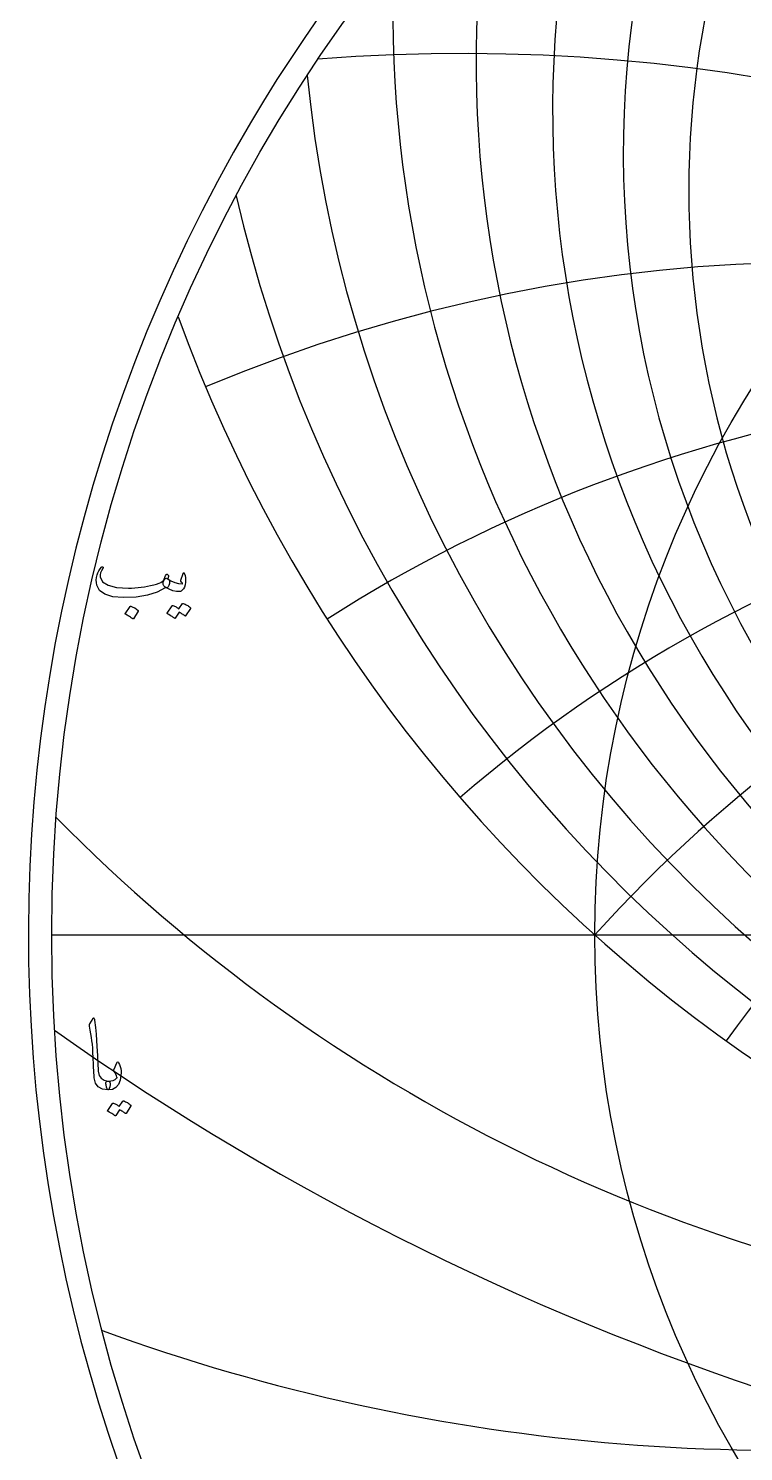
# Model space of a CAD drawing. Header units: millimetres. Extents: x -80 to 80, y -80 to 82.
# Drawn here: x -80.4 to -44.3, y -26 to 45.7 of the extents above; entities that cross this region are included whole.
import ezdxf

# ---------------------------------------------------------------- set-up
doc = ezdxf.new("R2010")
doc.units = ezdxf.units.MM
for name, color, linetype in [('CUT_OUTER', 1, 'Continuous'), ('ENGRAVE', 7, 'Continuous'), ('ENGRAVE_FINE', 8, 'Continuous'), ('TEXT', 5, 'Continuous')]:
    doc.layers.add(name, color=color, linetype=linetype)

msp = doc.modelspace()

# ---------------------------------------------------------------- linework, layer by layer
at = {"layer": 'CUT_OUTER'}
for centre, radius, start, end in [((-0.0002, -0.0002), 80.3699, 149.413866, 87.803582), ((-0.0008, 0.0008), 80.3689, 92.195702, 149.41427)]:
    msp.add_arc(centre, radius, start, end, dxfattribs=at)
at = {"layer": 'ENGRAVE'}
msp.add_lwpolyline([(-79.2, 0), (79.2, 0)], dxfattribs=at)
for radius in [79.2, 51.8435]:
    msp.add_circle((0, 0), radius, dxfattribs=at)
for centre, radius, start, end in [((0, 41.5186), 53.9652, 158.578774, 21.421226), ((0, 57.578), 77.4789, 199.959035, 340.040965), ((0, -46.6801), 69.7623, 42, 138), ((0, -46.6801), 69.7623, 42, 138), ((-17.7334, 66.1818), 85.9201, 224.535726, 263.111304), ((-42.5308, 73.6655), 99.6154, 249.96829, 280.828753)]:
    msp.add_arc(centre, radius, start, end, dxfattribs=at)
at = {"layer": 'ENGRAVE_FINE'}
for centre, radius, start, end in [((0, 37.4961), 47.1047, 131.44749, 48.55251), ((0, 39.3879), 50.4076, 146.69677, 33.30323), ((-83.1395, -46.6801), 108.5308, 15.907198, 74.457561), ((-83.1395, -46.6801), 108.5308, 15.907198, 74.457561), ((0, 43.9286), 57.82, 168.649585, 11.350415), ((0, 46.6677), 62.0244, 177.547342, 2.452658), ((-58.5375, -46.6801), 91.0682, 20.296793, 94.565762), ((-58.5375, -46.6801), 91.0682, 20.296793, 94.565762), ((0, 49.7987), 66.6437, 185.608142, 354.391858), ((0, 53.4012), 71.76, 193.034463, 346.965537), ((-40.2773, -46.6801), 80.5545, 24.992282, 112.762358), ((-40.2773, -46.6801), 80.5545, 24.992282, 112.762358), ((-25.3914, -46.6801), 74.2395, 30.089288, 122.535602), ((-25.3914, -46.6801), 74.2395, 30.089288, 122.535602), ((-12.301, -46.6801), 70.8385, 35.707517, 130.834526), ((-12.301, -46.6801), 70.8385, 35.707517, 130.834526), ((12.301, -46.6801), 70.8385, 49.165474, 144.292483), ((12.301, -46.6801), 70.8385, 49.165474, 144.292483), ((0, 106.9863), 136.9181, 234.73332, 305.26668)]:
    msp.add_arc(centre, radius, start, end, dxfattribs=at)
at = {"layer": 'TEXT'}
for points in [[(-73.3527, 17.9323), (-73.3479, 17.9298), (-73.3434, 17.9273), (-73.3392, 17.9248), (-73.3353, 17.9223), (-73.3314, 17.9195), (-73.3271, 17.9161), (-73.3226, 17.912), (-73.3178, 17.9073), (-73.2775, 17.8599), (-73.2616, 17.7924), (-73.27, 17.705), (-73.3028, 17.5976), (-73.3331, 17.5323), (-73.364, 17.4914), (-73.3955, 17.4749), (-73.4277, 17.4827), (-73.4439, 17.4905), (-73.4577, 17.4939), (-73.4689, 17.493), (-73.4776, 17.4877), (-73.8873, 17.2635), (-74.3769, 17.1055), (-74.9465, 17.0136), (-75.596, 16.988), (-76.1212, 17.033), (-76.5178, 17.1529), (-76.7857, 17.3478), (-76.925, 17.6176), (-76.9465, 17.745), (-76.9512, 17.8724), (-76.939, 17.9998), (-76.91, 18.1272), (-76.8703, 18.2399), (-76.8213, 18.3432), (-76.7629, 18.4372), (-76.6952, 18.5219), (-76.6823, 18.5325), (-76.6689, 18.5393), (-76.6549, 18.5425), (-76.6402, 18.5418), (-76.6265, 18.5359), (-76.6152, 18.5281), (-76.6065, 18.5184), (-76.6002, 18.5069), (-76.5974, 18.4956), (-76.599, 18.4819), (-76.6049, 18.4656), (-76.6152, 18.4469), (-76.6877, 18.3407), (-76.7351, 18.2371), (-76.7576, 18.1359), (-76.7551, 18.0372), (-76.6364, 17.7899), (-76.3604, 17.6126), (-75.927, 17.5051), (-75.3362, 17.4677), (-75.174, 17.4702), (-75.0121, 17.4777), (-74.8505, 17.4902), (-74.6892, 17.5076), (-74.5292, 17.5301), (-74.3713, 17.5576), (-74.2157, 17.5901), (-74.0622, 17.6275), (-73.9132, 17.67), (-73.7912, 17.7125), (-73.6959, 17.7549), (-73.6275, 17.7974), (-73.6011, 17.8199), (-73.5769, 17.8474), (-73.5549, 17.8799), (-73.5351, 17.9173), (-73.5165, 17.9592), (-73.4983, 18.0048), (-73.4803, 18.0541), (-73.4627, 18.1072), (-73.4558, 18.1234), (-73.4452, 18.1372), (-73.4308, 18.1484), (-73.4127, 18.1571), (-73.3933, 18.1618), (-73.3752, 18.1609), (-73.3584, 18.1543), (-73.3427, 18.1421), (-73.3303, 18.1253), (-73.3228, 18.1047), (-73.3203, 18.0803), (-73.3228, 18.0522)], [(-73.5026, 17.5326), (-73.557, 17.5841), (-73.5851, 17.6488), (-73.5869, 17.7265), (-73.5626, 17.8174), (-73.5098, 17.8989), (-73.4614, 17.9485), (-73.4174, 17.9663), (-73.3777, 17.9523), (-73.1904, 17.8283), (-73.003, 17.7412), (-72.8157, 17.6909), (-72.6283, 17.6775), (-72.6217, 17.6788), (-72.6171, 17.6825), (-72.6143, 17.6887), (-72.6133, 17.6975), (-72.618, 17.714), (-72.632, 17.7387), (-72.6555, 17.7715), (-72.6883, 17.8124), (-72.6945, 17.8249), (-72.6982, 17.8374), (-72.6995, 17.8499), (-72.6982, 17.8624), (-72.5783, 18.2071), (-72.5727, 18.2202), (-72.5659, 18.2296), (-72.5577, 18.2352), (-72.5484, 18.2371), (-72.539, 18.2355), (-72.5309, 18.2308), (-72.524, 18.223), (-72.5184, 18.2121), (-72.4809, 18.1), (-72.4584, 17.9885), (-72.4509, 17.8777), (-72.4584, 17.7674), (-72.4828, 17.6304), (-72.5159, 17.5189), (-72.5577, 17.433), (-72.6083, 17.3727), (-72.6467, 17.3396), (-72.682, 17.3153), (-72.7142, 17.2997), (-72.7432, 17.2928), (-72.9106, 17.2891), (-73.0929, 17.3278), (-73.2903, 17.409), (-73.5026, 17.5326)], [(-75.2463, 16.5434), (-75.24, 16.5496), (-75.2313, 16.5534), (-75.22, 16.5546), (-75.2063, 16.5534), (-75.1092, 16.514), (-75.0177, 16.4659), (-74.9318, 16.4091), (-74.8516, 16.3435), (-74.8438, 16.3335), (-74.8403, 16.3236), (-74.8413, 16.3136), (-74.8466, 16.3036), (-75.0814, 15.9239), (-75.0901, 15.9148), (-75.1014, 15.9126), (-75.1151, 15.9173), (-75.1314, 15.9289), (-75.1454, 15.9389), (-75.1676, 15.9538), (-75.1979, 15.9738), (-75.2363, 15.9988), (-75.2834, 16.0288), (-75.34, 16.0638), (-75.4058, 16.1037), (-75.4811, 16.1487), (-75.4911, 16.1562), (-75.4961, 16.1637), (-75.4961, 16.1712), (-75.4911, 16.1787)], [(-72.6133, 16.6833), (-72.6071, 16.6895), (-72.5983, 16.6933), (-72.5871, 16.6945), (-72.5733, 16.6933), (-72.5242, 16.6748), (-72.4765, 16.6545), (-72.4305, 16.6324), (-72.386, 16.6083), (-72.3427, 16.5821), (-72.3004, 16.5534), (-72.2591, 16.5222), (-72.2186, 16.4884), (-72.2108, 16.4781), (-72.2074, 16.4672), (-72.2083, 16.4556), (-72.2136, 16.4435), (-72.4534, 16.0638), (-72.46, 16.0588), (-72.4697, 16.0588), (-72.4825, 16.0638), (-72.4984, 16.0737), (-72.5093, 16.083), (-72.5271, 16.0956), (-72.5518, 16.1117), (-72.5833, 16.1312), (-72.6221, 16.1545), (-72.6683, 16.1818), (-72.722, 16.2132), (-72.7832, 16.2486), (-72.973, 15.9538), (-72.9818, 15.9448), (-72.993, 15.9426), (-73.0068, 15.9473), (-73.023, 15.9588), (-73.037, 15.9688), (-73.0592, 15.9838), (-73.0895, 16.0038), (-73.1279, 16.0288), (-73.1751, 16.0588), (-73.2316, 16.0937), (-73.2975, 16.1337), (-73.3727, 16.1787), (-73.3805, 16.1862), (-73.384, 16.1937), (-73.383, 16.2012), (-73.3777, 16.2086), (-73.1329, 16.5734), (-73.1267, 16.5796), (-73.1179, 16.5834), (-73.1067, 16.5846), (-73.0929, 16.5834), (-73.0511, 16.5698), (-73.0105, 16.554), (-72.9712, 16.536), (-72.9331, 16.5159), (-72.8962, 16.4939), (-72.8606, 16.4703), (-72.8263, 16.4452), (-72.7932, 16.4185)], [(-77.1167, -4.2106), (-77.107, -4.1956), (-77.098, -4.1856), (-77.0896, -4.1806), (-77.0818, -4.1806), (-77.0699, -4.1872), (-77.0593, -4.2069), (-77.0499, -4.2396), (-77.0418, -4.2855), (-77.0006, -4.6587), (-76.9668, -5.0037), (-76.9406, -5.3207), (-76.9219, -5.6095), (-76.9099, -5.8565), (-76.8988, -6.0779), (-76.8886, -6.2737), (-76.8794, -6.4439), (-76.8715, -6.5885), (-76.865, -6.7074), (-76.8602, -6.8008), (-76.8569, -6.8685), (-76.8126, -7.0715), (-76.7145, -7.2208), (-76.5628, -7.3163), (-76.3573, -7.3582), (-76.3002, -7.3732), (-76.2636, -7.4081), (-76.2477, -7.4631), (-76.2524, -7.538), (-76.2758, -7.6561), (-76.3011, -7.7404), (-76.3283, -7.791), (-76.3573, -7.8078), (-76.6465, -7.7697), (-76.8594, -7.6554), (-76.9962, -7.465), (-77.0568, -7.1983), (-77.0663, -7.0707), (-77.0749, -6.9429), (-77.0825, -6.8147), (-77.0893, -6.6862), (-77.0953, -6.5574), (-77.1011, -6.4283), (-77.1066, -6.2988), (-77.1117, -6.1691), (-77.1211, -5.9216), (-77.1342, -5.6988), (-77.1511, -5.5007), (-77.1717, -5.3272), (-77.196, -5.1607), (-77.2241, -4.9831), (-77.256, -4.7947), (-77.2916, -4.5953), (-77.2963, -4.5594), (-77.2953, -4.5266), (-77.2888, -4.4969), (-77.2766, -4.4704)], [(-76.0576, -6.7536), (-75.9177, -6.4439), (-75.897, -6.4098), (-75.8752, -6.3977), (-75.8521, -6.4073), (-75.8277, -6.4389), (-75.7828, -6.5333), (-75.7478, -6.6319), (-75.7228, -6.7344), (-75.7078, -6.8411), (-75.7031, -6.9524), (-75.7091, -7.069), (-75.7256, -7.191), (-75.7528, -7.3182), (-75.8355, -7.5324), (-75.9639, -7.6854), (-76.1378, -7.7772), (-76.3573, -7.8078), (-76.3826, -7.7919), (-76.4085, -7.7441), (-76.4351, -7.6645), (-76.4622, -7.553), (-76.47, -7.4934), (-76.4685, -7.4444), (-76.4576, -7.4059), (-76.4373, -7.3782), (-76.421, -7.3675), (-76.4023, -7.3607), (-76.381, -7.3575), (-76.3573, -7.3582), (-76.219, -7.3538), (-76.0988, -7.3257), (-75.9967, -7.2739), (-75.9127, -7.1983), (-75.9089, -7.1924), (-75.9077, -7.1846), (-75.9089, -7.1749), (-75.9127, -7.1633), (-75.9323, -7.0927), (-75.9614, -7.0209), (-75.9998, -6.9479), (-76.0476, -6.8735), (-76.0632, -6.8454), (-76.07, -6.8161), (-76.0682, -6.7855), (-76.0576, -6.7536)], [(-75.6129, -8.3724), (-75.6066, -8.3661), (-75.5979, -8.3624), (-75.5867, -8.3611), (-75.5729, -8.3624), (-75.5237, -8.3808), (-75.4761, -8.4011), (-75.4301, -8.4233), (-75.3856, -8.4473), (-75.3423, -8.4736), (-75.3, -8.5023), (-75.2586, -8.5335), (-75.2182, -8.5672), (-75.2104, -8.5775), (-75.207, -8.5885), (-75.2079, -8.6), (-75.2132, -8.6122), (-75.453, -8.9919), (-75.4596, -8.9969), (-75.4693, -8.9969), (-75.4821, -8.9919), (-75.498, -8.9819), (-75.5089, -8.9727), (-75.5267, -8.9601), (-75.5514, -8.944), (-75.5829, -8.9245), (-75.6216, -8.9012), (-75.6679, -8.8739), (-75.7216, -8.8425), (-75.7828, -8.807), (-75.9726, -9.1018), (-75.9814, -9.1109), (-75.9926, -9.1131), (-76.0063, -9.1084), (-76.0226, -9.0968), (-76.0366, -9.0868), (-76.0588, -9.0718), (-76.0891, -9.0519), (-76.1275, -9.0269), (-76.1746, -8.9969), (-76.2312, -8.9619), (-76.2971, -8.922), (-76.3723, -8.877), (-76.3801, -8.8695), (-76.3835, -8.862), (-76.3826, -8.8545), (-76.3773, -8.847), (-76.1325, -8.4823), (-76.1262, -8.4761), (-76.1175, -8.4723), (-76.1063, -8.4711), (-76.0925, -8.4723), (-76.0507, -8.4859), (-76.0101, -8.5017), (-75.9707, -8.5196), (-75.9326, -8.5398), (-75.8958, -8.5618), (-75.8602, -8.5853), (-75.8259, -8.6105), (-75.7928, -8.6372)]]:
    msp.add_lwpolyline(points, close=True, dxfattribs=at)

doc.saveas('drawing.dxf')
